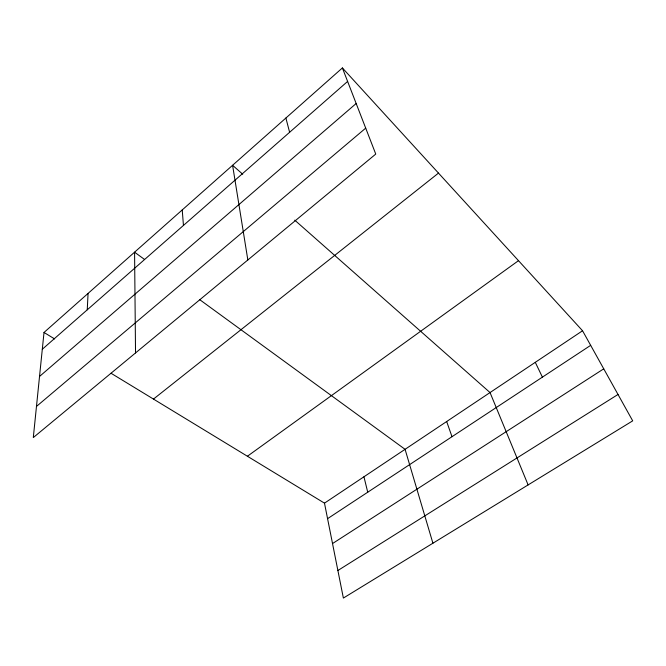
<?xml version="1.0" encoding="UTF-8"?>
<svg xmlns="http://www.w3.org/2000/svg" width="666" height="666" viewBox="0 0 666 666"><rect width="100%" height="100%" fill="white"/><g stroke="black" fill="none" stroke-linecap="round" stroke-linejoin="round"><path stroke-width="1" d="M87.246 309.823L88.07 293.406M44.014 332.467L33.3 437.57L375.757 154.079L342.391 67.94L44.014 332.467L54.595 338.911M42.299 349.25L347.61 81.418M39.527 376.465L356.168 103.505M36.472 406.435L365.709 128.13M153.471 399.084L438.486 173.102M247.402 456.243L518.498 260.664M324.484 503.146L582.55 330.761L632.7 420.854L343.373 598.06L324.484 503.146L111.047 373.26M327.572 518.672L590.667 345.346M332.525 543.556L603.746 368.831M337.887 570.512L618.015 394.463M144.572 259.474L134.574 252.181L135.531 352.938M199.517 299.517L405.07 449.317L432.917 543.215M242.707 174.217L232.592 165.285L247.844 259.965M294.747 220.155L490.043 392.557L528.113 484.915M342.391 67.94L582.55 330.761M535.289 362.337L542.407 377.139M446.67 421.528L452.006 436.696M285.889 118.032L289.618 132.293M363.952 476.789L367.732 492.216M182.226 209.932L183.45 225.433"/></g></svg>
